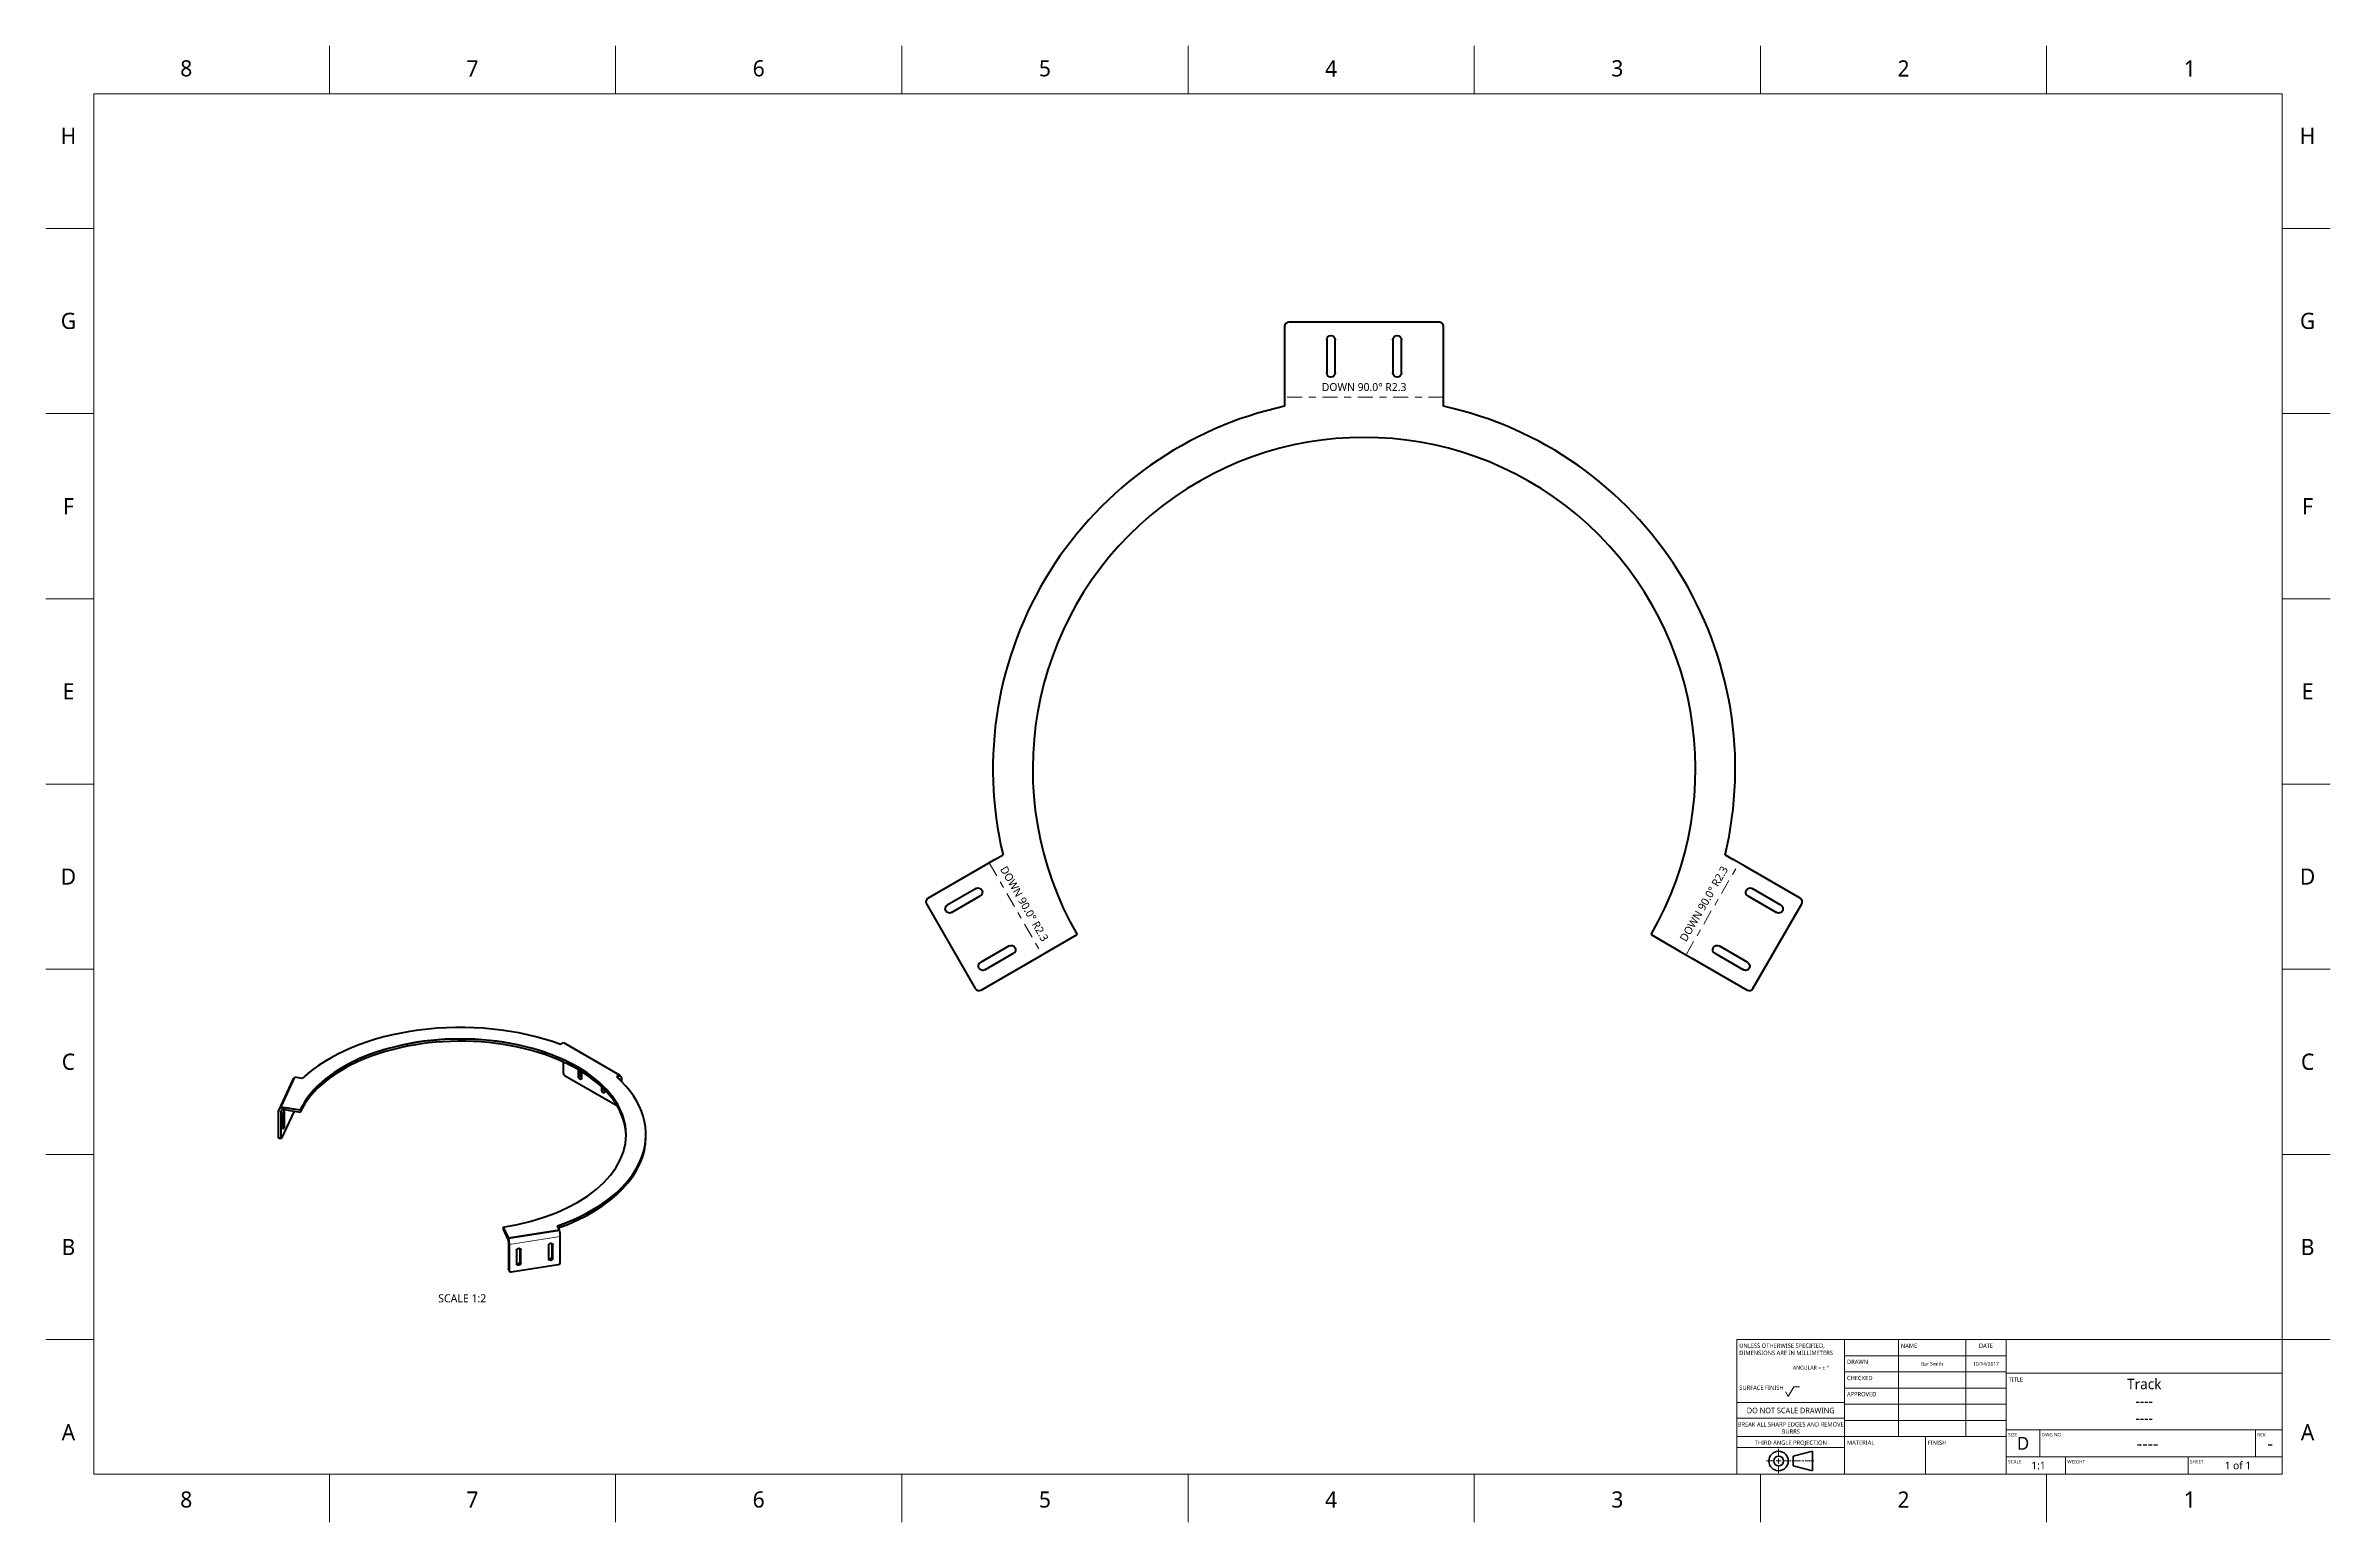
# Model space of a CAD drawing. Header units: inches. Extents: x 0 to 34, y 0 to 22.
import ezdxf

# ---------------------------------------------------------------- set-up
doc = ezdxf.new("R2010")
doc.units = ezdxf.units.IN
doc.header["$LTSCALE"] = 0.5
doc.header["$MEASUREMENT"] = 0
doc.linetypes.add('CENTER', pattern=[0.72, 0.45, -0.09, 0.09, -0.09])
for name, color, linetype, lineweight in [('ANNOTATION_TEXT', 7, 'Continuous', 25), ('BORDER_FRAME', 7, 'Continuous', 15), ('BORDER_ZONES', 7, 'Continuous', 15), ('SHEETMETAL_BEND_LINES_DOWN', 7, 'CENTER', 13), ('TANGENT_LINES', 7, 'Continuous', 15), ('TITLE_BLOCK', 7, 'Continuous', 15), ('Visible', 7, 'Continuous', 40)]:
    doc.layers.add(name, color=color, linetype=linetype, lineweight=lineweight)
doc.styles.add('Onshape-Standard', font='NotoSans-Regular.ttf')
doc.styles.add('Onshape-Standard-Dimension', font='')
doc.styles.add('Onshape-Standard-Fields', font='')
doc.styles.get('Onshape-Standard-Dimension').set_extended_font_data('Noto Sans')
doc.styles.get('Onshape-Standard-Fields').set_extended_font_data('Noto Sans')

msp = doc.modelspace()

# ---------------------------------------------------------------- linework, layer by layer
at = {"layer": 'BORDER_FRAME'}
for p, q in [((0.75, 0.75), (0.75, 21.25)), ((0.75, 21.25), (33.25, 21.25)), ((33.25, 21.25), (33.25, 0.75)), ((33.25, 0.75), (0.75, 0.75))]:
    msp.add_line(p, q, dxfattribs=at)
at = {"layer": 'BORDER_ZONES'}
for p, q in [((4.25, 21.25), (4.25, 21.962)), ((8.5, 21.25), (8.5, 21.962)), ((12.75, 21.25), (12.75, 21.962)), ((17, 21.25), (17, 21.962)), ((21.25, 21.25), (21.25, 21.962)), ((25.5, 21.25), (25.5, 21.962)), ((29.75, 21.25), (29.75, 21.962)), ((0.75, 19.25), (0.038, 19.25)), ((33.25, 19.25), (33.962, 19.25)), ((0.75, 16.5), (0.038, 16.5)), ((33.25, 16.5), (33.962, 16.5)), ((0.75, 13.75), (0.038, 13.75)), ((33.25, 13.75), (33.962, 13.75)), ((0.75, 11), (0.038, 11)), ((33.25, 11), (33.962, 11)), ((0.75, 8.25), (0.038, 8.25)), ((33.25, 8.25), (33.962, 8.25)), ((0.75, 5.5), (0.038, 5.5)), ((33.25, 5.5), (33.962, 5.5)), ((0.75, 2.75), (0.038, 2.75)), ((33.25, 2.75), (33.962, 2.75)), ((4.25, 0.75), (4.25, 0.038)), ((8.5, 0.75), (8.5, 0.038)), ((12.75, 0.75), (12.75, 0.038)), ((17, 0.75), (17, 0.038)), ((21.25, 0.75), (21.25, 0.038)), ((25.5, 0.75), (25.5, 0.038)), ((29.75, 0.75), (29.75, 0.038))]:
    msp.add_line(p, q, dxfattribs=at)
at = {"layer": 'SHEETMETAL_BEND_LINES_DOWN'}
for p, q in [((20.796, 16.745), (18.434, 16.745)), ((14.047, 9.829), (14.834, 8.465)), ((24.396, 8.465), (25.183, 9.829))]:
    msp.add_line(p, q, dxfattribs=at)
at = {"layer": 'TANGENT_LINES'}
for p, q in [((7.948, 6.655), (7.976, 6.671)), ((8.296, 6.454), (8.324, 6.47)), ((8.53, 6.658), (8.53, 6.64)), ((8.589, 6.623), (8.563, 6.608)), ((3.495, 6.141), (3.533, 6.135)), ((3.544, 6.157), (3.533, 6.135)), ((3.58, 6.129), (3.569, 6.131)), ((3.577, 6.197), (3.577, 6.165)), ((3.563, 5.931), (3.58, 5.928)), ((3.495, 5.754), (3.533, 5.748)), ((6.897, 4.281), (6.897, 4.249)), ((6.919, 4.164), (6.909, 4.186)), ((7.679, 4.282), (6.919, 4.164)), ((7.092, 4.085), (7.085, 4.101)), ((7.567, 4.159), (7.56, 4.174)), ((6.909, 3.799), (6.919, 3.777)), ((7.082, 3.906), (7.092, 3.884)), ((7.557, 3.98), (7.567, 3.958))]:
    msp.add_line(p, q, dxfattribs=at)
at = {"layer": 'TITLE_BLOCK'}
for p, q in [((25.15, 0.75), (25.15, 2.75)), ((25.15, 2.75), (26.75, 2.75)), ((26.75, 0.75), (26.75, 2.75)), ((26.75, 2.75), (29.15, 2.75)), ((27.55, 1.31), (27.55, 2.75)), ((28.55, 1.31), (28.55, 2.75)), ((29.15, 0.75), (29.15, 2.75)), ((29.15, 2.75), (33.25, 2.75)), ((26.75, 2.51), (29.15, 2.51)), ((25.91, 1.905), (25.994, 2.05)), ((25.994, 2.05), (26.082, 2.05)), ((26.75, 2.27), (29.15, 2.27)), ((29.15, 2.25), (33.25, 2.25)), ((25.15, 1.814), (26.75, 1.814)), ((25.87, 1.974), (25.91, 1.905)), ((26.75, 2.03), (29.15, 2.03)), ((26.75, 1.79), (29.15, 1.79)), ((25.15, 1.582), (26.75, 1.582)), ((26.75, 1.55), (29.15, 1.55)), ((29.15, 1.41), (33.25, 1.41)), ((29.65, 1.01), (29.65, 1.41)), ((32.85, 1.01), (32.85, 1.41)), ((25.15, 1.31), (26.75, 1.31)), ((25.15, 1.15), (26.75, 1.15)), ((26.75, 1.31), (29.15, 1.31)), ((27.95, 0.75), (27.95, 1.31)), ((25.15, 0.75), (26.75, 0.75)), ((29.15, 1.01), (33.25, 1.01)), ((30.03, 0.75), (30.03, 1.01)), ((31.85, 0.75), (31.85, 1.01))]:
    msp.add_line(p, q, dxfattribs=at)
at = {"layer": 'TITLE_BLOCK', "lineweight": 15}
for p, q in [((25.77, 1.02), (25.77, 1.128)), ((25.698, 0.948), (25.59, 0.948)), ((25.806, 0.948), (25.734, 0.948)), ((25.77, 0.984), (25.77, 0.912)), ((25.77, 0.876), (25.77, 0.768)), ((25.842, 0.948), (25.95, 0.948)), ((26.094, 0.948), (25.968, 0.948)), ((26.144, 0.948), (26.116, 0.948)), ((26.166, 0.948), (26.292, 0.948))]:
    msp.add_line(p, q, dxfattribs=at)
at = {"layer": 'TITLE_BLOCK', "lineweight": 30}
for p, q in [((26.274, 1.092), (25.986, 1.02)), ((25.986, 1.02), (25.986, 0.876)), ((26.274, 0.804), (26.274, 1.092)), ((25.986, 0.876), (26.274, 0.804))]:
    msp.add_line(p, q, dxfattribs=at)
for radius in [0.144, 0.072]:
    msp.add_circle((25.77, 0.948), radius, dxfattribs=at)
at = {"layer": 'Visible'}
for p, q in [((18.434, 17.793), (18.434, 16.844)), ((20.733, 17.856), (18.497, 17.856)), ((20.796, 16.844), (20.796, 17.793)), ((19.06, 17.596), (19.06, 17.104)), ((19.186, 17.104), (19.186, 17.596)), ((20.044, 17.596), (20.044, 17.104)), ((20.17, 17.104), (20.17, 17.596)), ((18.434, 16.844), (18.434, 16.646)), ((18.434, 16.646), (18.434, 16.609)), ((20.796, 16.646), (20.796, 16.844)), ((20.796, 16.609), (20.796, 16.646)), ((14.133, 9.878), (13.961, 9.779)), ((14.133, 9.878), (14.253, 9.948)), ((24.977, 9.948), (25.097, 9.878)), ((25.269, 9.779), (25.097, 9.878)), ((13.961, 9.779), (13.14, 9.305)), ((26.09, 9.305), (25.269, 9.779)), ((13.116, 9.219), (13.841, 7.964)), ((13.852, 9.448), (13.426, 9.202)), ((13.489, 9.093), (13.915, 9.339)), ((25.315, 9.339), (25.741, 9.093)), ((25.804, 9.202), (25.378, 9.448)), ((25.389, 7.964), (26.113, 9.219)), ((14.344, 8.596), (13.918, 8.35)), ((13.981, 8.241), (14.407, 8.487)), ((14.749, 8.415), (14.92, 8.514)), ((14.92, 8.514), (15.353, 8.764)), ((23.877, 8.764), (24.31, 8.514)), ((24.31, 8.514), (24.481, 8.415)), ((24.822, 8.487), (25.249, 8.241)), ((25.312, 8.35), (24.885, 8.596)), ((13.927, 7.941), (14.749, 8.415)), ((24.481, 8.415), (25.303, 7.941)), ((7.681, 7.134), (7.726, 7.16)), ((7.726, 7.16), (8.562, 6.678)), ((7.726, 6.702), (7.726, 6.872)), ((3.704, 6.603), (3.5, 6.164)), ((3.533, 6.206), (3.737, 6.645)), ((3.848, 6.628), (3.737, 6.645)), ((8.527, 6.214), (7.749, 6.664)), ((7.948, 6.655), (7.948, 6.758)), ((7.976, 6.671), (7.976, 6.741)), ((7.992, 6.731), (7.992, 6.629)), ((8.296, 6.454), (8.296, 6.5)), ((8.324, 6.47), (8.324, 6.473)), ((8.34, 6.456), (8.34, 6.428)), ((8.562, 6.678), (8.516, 6.652)), ((8.517, 6.651), (8.562, 6.676)), ((8.517, 6.651), (8.53, 6.658)), ((8.572, 6.662), (8.554, 6.672)), ((8.562, 6.676), (8.562, 6.678)), ((8.589, 6.623), (8.589, 6.582)), ((3.495, 5.754), (3.495, 6.141)), ((3.533, 6.204), (3.533, 6.206)), ((3.533, 6.206), (3.819, 6.162)), ((3.533, 6.204), (3.819, 6.16)), ((3.533, 5.748), (3.533, 6.135)), ((3.728, 6.142), (3.541, 5.74)), ((3.577, 6.197), (3.819, 6.16)), ((3.577, 6.165), (3.819, 6.128)), ((3.58, 6.129), (3.58, 5.928)), ((3.819, 6.16), (3.819, 6.162)), ((3.819, 6.16), (3.819, 6.128)), ((3.563, 5.893), (3.563, 6.094)), ((8.951, 5.792), (8.951, 5.794)), ((8.951, 5.76), (8.951, 5.792)), ((3.499, 5.74), (3.537, 5.734)), ((6.832, 4.42), (6.832, 4.422)), ((6.832, 4.422), (6.909, 4.257)), ((6.832, 4.42), (6.832, 4.388)), ((6.832, 4.42), (6.897, 4.281)), ((6.832, 4.42), (6.909, 4.256)), ((7.669, 4.375), (7.639, 4.439)), ((6.832, 4.388), (6.897, 4.249)), ((6.909, 4.257), (7.669, 4.375)), ((7.669, 4.373), (6.909, 4.256)), ((6.909, 4.256), (6.909, 4.257)), ((6.909, 4.186), (6.909, 3.799)), ((6.919, 4.164), (6.919, 3.777)), ((7.031, 4.076), (7.031, 3.875)), ((7.082, 3.906), (7.082, 4.103)), ((7.092, 3.884), (7.092, 4.085)), ((7.506, 4.149), (7.506, 3.948)), ((7.557, 3.98), (7.557, 4.176)), ((7.567, 3.958), (7.567, 4.159)), ((7.669, 4.373), (7.669, 4.375)), ((7.679, 3.895), (7.679, 4.282)), ((6.91, 3.79), (6.921, 3.769)), ((6.949, 3.756), (7.649, 3.864))]:
    msp.add_line(p, q, dxfattribs=at)
for centre, radius, start, end in [((18.497, 17.793), 0.063, 90, 180), ((20.733, 17.793), 0.063, 0, 90), ((19.615, 11.225), 5.512, 102.3736, 193.3985), ((19.615, 11.225), 5.512, 346.6015, 77.6264), ((19.615, 11.225), 4.921, 330, 210), ((13.171, 9.25), 0.063, 120, 210), ((26.059, 9.25), 0.063, 330, 60), ((13.895, 7.995), 0.063, 210, 300), ((25.334, 7.995), 0.063, 240, 330)]:
    msp.add_arc(centre, radius, start, end, dxfattribs=at)
at = {"layer": 'Visible', "extrusion": (9.3735e-34, 0, -1)}
for centre, start, end in [((-19.123, 17.596), 0, 180), ((-20.107, 17.596), 0, 180), ((-19.123, 17.104), 180, 0), ((-20.107, 17.104), 180, 0)]:
    msp.add_arc(centre, 0.063, start, end, dxfattribs=at)
at = {"layer": 'Visible', "extrusion": (2.48239e-18, 8.04061e-17, -1)}
for centre, start, end in [((-13.458, 9.147), 240, 60), ((-13.884, 9.394), 60, 240), ((-14.376, 8.541), 60, 240), ((-13.95, 8.295), 240, 60)]:
    msp.add_arc(centre, 0.063, start, end, dxfattribs=at)
at = {"layer": 'Visible', "extrusion": (1.0854e-16, 1.91428e-16, -1)}
for centre, start, end in [((-25.346, 9.394), 300, 120), ((-25.772, 9.147), 120, 300), ((-24.854, 8.541), 300, 120), ((-25.28, 8.295), 120, 300)]:
    msp.add_arc(centre, 0.063, start, end, dxfattribs=at)
at = {"layer": 'Visible'}
for centre, major_axis, ratio, start_param, end_param in [((6.195, 5.792), (-2.461, 0), 0.57735, 3.141593, 6.021386), ((6.195, 5.792), (-2.461, 0), 0.57735, 3.141593, 6.021386), ((6.195, 5.794), (-2.461, 0), 0.57735, 1.832596, 6.021386), ((6.195, 5.76), (-2.461, 0), 0.57735, 3.152907, 6.021386), ((6.195, 5.794), (-2.756, 0), 0.57735, 4.142951, 5.731634), ((3.781, 6.567), (0.0768, -0.0356), 0.788675, 2.594443, 3.141593), ((6.195, 5.794), (-2.756, 0), 0.57735, 2.122347, 3.71103), ((7.749, 6.689), (0.0157, -0.0273), 0.57735, 3.926991, 5.497787), ((7.998, 6.658), (0.0157, -0.0273), 0.57735, 3.926991, 5.245107), ((8.346, 6.457), (0.0157, -0.0273), 0.57735, 3.926991, 5.245107), ((6.195, 5.792), (-2.756, 0), 0.57735, 2.122347, 3.141593), ((6.195, 5.792), (-2.756, 0), 0.57735, 2.122347, 3.141593), ((3.541, 5.765), (0.0048, 0.0311), 0.211325, 2.202711, 3.773507), ((6.195, 5.76), (-2.756, 0), 0.57735, 2.128082, 3.141593), ((7.657, 4.329), (0.0129, -0.0837), 0.211325, 0.938882, 2.083973), ((6.949, 3.782), (0.0286, 0.0133), 0.788675, 2.790713, 4.36151), ((7.051, 3.901), (0.0286, 0.0133), 0.788675, 3.633931, 5.932306), ((7.527, 3.975), (0.0286, 0.0133), 0.788675, 3.633931, 5.932306), ((7.649, 3.89), (0.0286, 0.0133), 0.788675, 4.36151, 5.932306)]:
    msp.add_ellipse(centre, major_axis=major_axis, ratio=ratio, start_param=start_param, end_param=end_param, dxfattribs=at)
at = {"layer": 'Visible', "extrusion": (0, 0, -1)}
for centre, major_axis, ratio, start_param, end_param in [((7.97, 6.642), (-0.0157, 0.0273), 0.57735, 2.356194, 5.497787), ((8.318, 6.441), (-0.0157, 0.0273), 0.57735, 2.356194, 5.497787), ((8.53, 6.589), (-0.0423, -0.0733), 0.57735, 2.356194, 3.926991), ((8.53, 6.589), (-0.0226, -0.0392), 0.57735, 2.698628, 3.861246), ((3.577, 6.128), (-0.0768, 0.0356), 0.788675, 5.932306, 7.503102), ((3.577, 6.128), (-0.0411, 0.0191), 0.788675, 5.932306, 7.503102), ((3.572, 6.111), (-0.0048, -0.0311), 0.211325, 0.938882, 4.080475), ((3.572, 5.91), (-0.0048, -0.0311), 0.211325, 4.080475, 7.222067), ((3.503, 5.771), (-0.0048, -0.0311), 0.211325, 0, 0.938882), ((6.897, 4.212), (-0.0129, 0.0837), 0.211325, 0.631914, 2.202711), ((6.897, 4.212), (-0.0069, 0.0447), 0.211325, 0.631914, 2.202711), ((7.061, 4.08), (-0.0286, -0.0133), 0.788675, 0.350879, 3.492472), ((7.537, 4.154), (-0.0286, -0.0133), 0.788675, 0.350879, 3.492472), ((6.939, 3.804), (-0.0286, -0.0133), 0.788675, 0, 0.350879), ((7.061, 3.88), (-0.0286, -0.0133), 0.788675, 3.492472, 6.634065), ((7.537, 3.953), (-0.0286, -0.0133), 0.788675, 3.492472, 6.634065)]:
    msp.add_ellipse(centre, major_axis=major_axis, ratio=ratio, start_param=start_param, end_param=end_param, dxfattribs=at)

# ---------------------------------------------------------------- texts
at = {"layer": 'ANNOTATION_TEXT', "insert": (6.223, 3.423), "char_height": 0.12, "attachment_point": 2, "style": 'Onshape-Standard'}
msp.add_mtext('SCALE 1:2', dxfattribs=at)
at = {"layer": 'BORDER_ZONES', "char_height": 0.24, "attachment_point": 5, "style": 'Onshape-Standard'}
for s, insert in [('8', (2.125, 21.625)), ('7', (6.375, 21.625)), ('6', (10.625, 21.625)), ('5', (14.875, 21.625)), ('4', (19.125, 21.625)), ('3', (23.375, 21.625)), ('2', (27.625, 21.625)), ('1', (31.875, 21.625)), ('H', (0.375, 20.625)), ('H', (33.625, 20.625)), ('G', (0.375, 17.875)), ('G', (33.625, 17.875)), ('F', (0.375, 15.125)), ('F', (33.625, 15.125)), ('E', (0.375, 12.375)), ('E', (33.625, 12.375)), ('D', (0.375, 9.625)), ('D', (33.625, 9.625)), ('C', (0.375, 6.875)), ('C', (33.625, 6.875)), ('B', (0.375, 4.125)), ('B', (33.625, 4.125)), ('A', (0.375, 1.375)), ('A', (33.625, 1.375)), ('8', (2.125, 0.375)), ('7', (6.375, 0.375)), ('6', (10.625, 0.375)), ('5', (14.875, 0.375)), ('4', (19.125, 0.375)), ('3', (23.375, 0.375)), ('2', (27.625, 0.375)), ('1', (31.875, 0.375))]:
    msp.add_mtext(s, dxfattribs=dict(at, insert=insert))
at = {"layer": 'SHEETMETAL_BEND_LINES_DOWN', "insert": (19.615, 16.953), "char_height": 0.11811, "attachment_point": 2, "style": 'Onshape-Standard-Dimension'}
msp.add_mtext('DOWN 90.0° R2.3', dxfattribs=at)
at = {"layer": 'SHEETMETAL_BEND_LINES_DOWN', "char_height": 0.11811, "attachment_point": 2, "style": 'Onshape-Standard-Dimension'}
for insert, rotation in [((14.621, 9.251), 300), ((24.609, 9.251), 60)]:
    msp.add_mtext('DOWN 90.0° R2.3', dxfattribs=dict(at, insert=insert, rotation=rotation))
at = {"layer": 'TITLE_BLOCK'}
for s, insert, char_height, width, attachment_point, style in [('UNLESS OTHERWISE SPECIFIED, DIMENSIONS ARE IN MILLIMETERS', (25.185, 2.692), 0.064, 1.6, 1, 'Onshape-Standard'), ('DRAWN', (26.785, 2.452), 0.064, 0.8, 1, 'Onshape-Standard'), ('NAME', (27.585, 2.692), 0.064, 1, 1, 'Onshape-Standard'), ('Bar Smith', (28.05, 2.39), 0.0538, 1, 5, 'Onshape-Standard-Fields'), ('10/14/2017', (28.85, 2.39), 0.0538, 0.6, 5, 'Onshape-Standard-Fields'), ('DATE', (28.85, 2.692), 0.064, 0.6, 2, 'Onshape-Standard'), ('SURFACE FINISH', (25.185, 2.068), 0.064, 0.8, 1, 'Onshape-Standard'), ('^JANGULAR = ± °^J', (25.982, 2.458), 0.0576, 0.8, 1, 'Onshape-Standard'), ('CHECKED', (26.785, 2.212), 0.064, 0.8, 1, 'Onshape-Standard'), ('TITLE', (29.185, 2.192), 0.064, 0.5, 1, 'Onshape-Standard'), ('{\\pxqc;Track}', (31.2, 2.09), 0.1536, 3.7, 5, 'Onshape-Standard-Fields'), ('DO NOT SCALE DRAWING', (25.95, 1.739), 0.0832, 1.6, 2, 'Onshape-Standard'), ('APPROVED', (26.785, 1.972), 0.064, 0.8, 1, 'Onshape-Standard'), ('----', (31.2, 1.838), 0.1536, 3.7, 5, 'Onshape-Standard-Fields'), ('BREAK ALL SHARP EDGES AND REMOVE BURRS', (25.95, 1.524), 0.064, 1.6, 2, 'Onshape-Standard'), ('SIZE', (29.178, 1.364), 0.0512, 0.5, 1, 'Onshape-Standard'), ('DWG NO.', (29.678, 1.364), 0.0512, 3.2, 1, 'Onshape-Standard'), ('----', (31.2, 1.586), 0.1536, 3.7, 5, 'Onshape-Standard-Fields'), ('REV.', (32.878, 1.364), 0.0512, 0.4, 1, 'Onshape-Standard'), ('THIRD ANGLE PROJECTION', (25.95, 1.252), 0.064, 1.6, 2, 'Onshape-Standard'), ('MATERIAL', (26.785, 1.252), 0.064, 1.2, 1, 'Onshape-Standard'), ('FINISH', (27.985, 1.252), 0.064, 1.2, 1, 'Onshape-Standard'), ('D', (29.4, 1.21), 0.192, 0.5, 5, 'Onshape-Standard-Fields'), ('----', (31.25, 1.21), 0.192, 3.2, 5, 'Onshape-Standard-Fields'), ('-', (33.07, 1.21), 0.192, 0.36, 5, 'Onshape-Standard-Fields'), ('SCALE', (29.178, 0.964), 0.0512, 0.88, 1, 'Onshape-Standard'), ('1:1', (29.63, 0.88), 0.1152, 0.8, 5, 'Onshape-Standard-Fields'), ('WEIGHT', (30.058, 0.964), 0.0512, 1.82, 1, 'Onshape-Standard'), ('SHEET', (31.878, 0.964), 0.0512, 1.4, 1, 'Onshape-Standard'), ('1 of 1', (32.59, 0.88), 0.1152, 1.32, 5, 'Onshape-Standard-Fields')]:
    msp.add_mtext(s, dxfattribs=dict(at, insert=insert, char_height=char_height, width=width, attachment_point=attachment_point, style=style))

doc.saveas('drawing.dxf')
